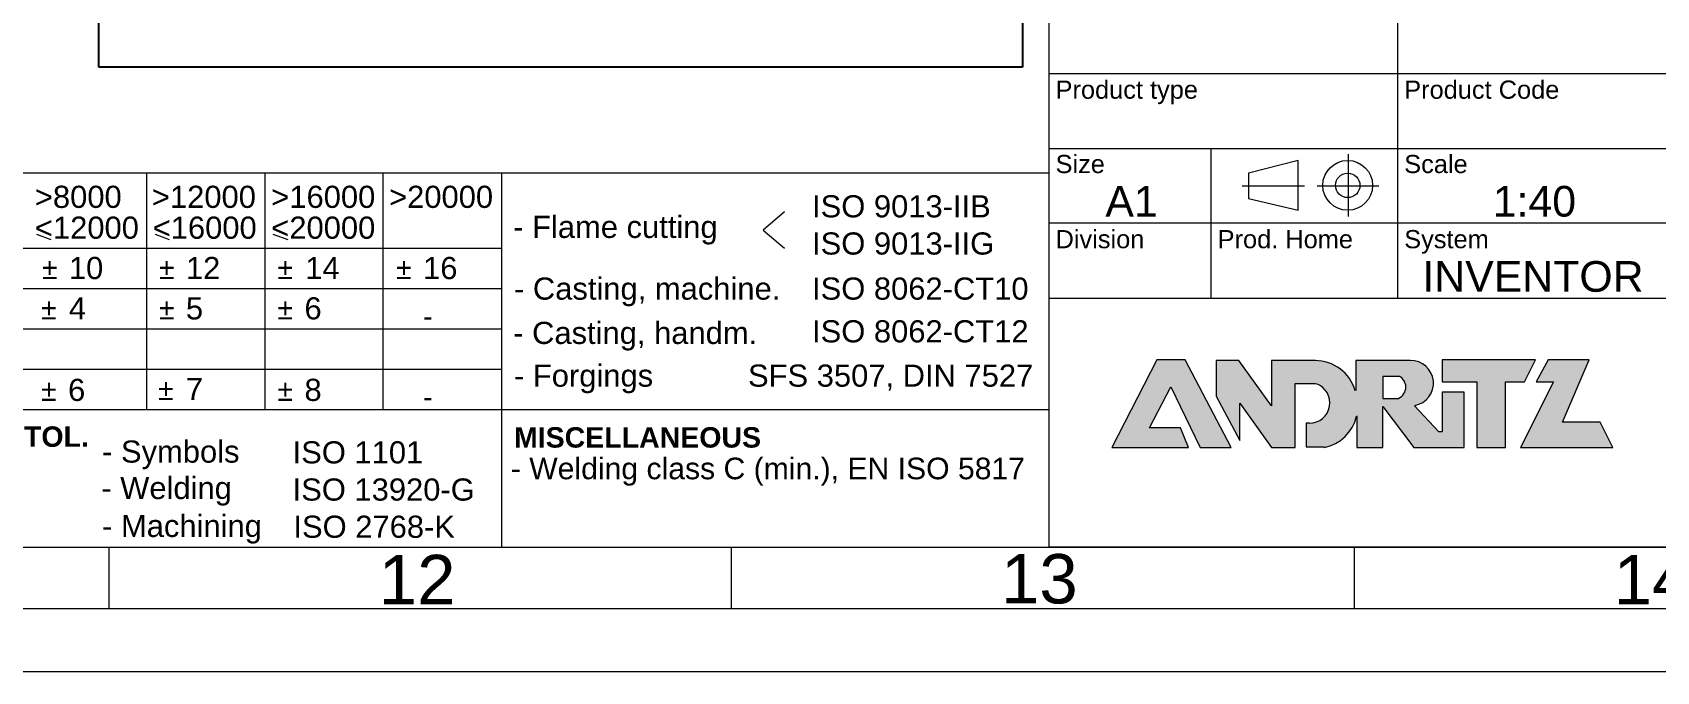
# Model space of a CAD drawing. Header units: millimetres. Extents: x 0 to 62767, y -13570 to 23963.
# Drawn here: x 17078 to 20991, y 0 to 1538 of the extents above; entities that cross this region are included whole.
import ezdxf

# ---------------------------------------------------------------- set-up
doc = ezdxf.new("R2010")
doc.units = ezdxf.units.MM
picture_1 = doc.add_image_def('image2.jpg', size_in_pixel=(680, 1027))

msp = doc.modelspace()

# ---------------------------------------------------------------- hatches: boundary and pattern name
h = msp.add_hatch(color=7)
h.dxf.hatch_style = 2
h.paths.add_polyline_path([(19678.095, 539.048), (19786.666, 750.476), (19855.237, 750.476), (19965.714, 539.048), (19891.428, 539.048), (19820.952, 685.714), (19769.523, 586.667), (19843.809, 586.667), (19862.857, 539.048)])
h = msp.add_hatch(color=7)
h.paths.add_polyline_path([(20331.428, 710.476), (20331.428, 657.143), (20369.524, 657.143), (20380.952, 668.571), (20384.761, 676.19), (20386.667, 683.81), (20384.761, 693.333), (20380.952, 700.952), (20375.237, 706.667), (20369.524, 710.476)])
h.paths.add_polyline_path([(20203.809, 655.238), (20203.809, 643.81), (20201.904, 634.286), (20198.095, 624.762), (20192.381, 615.238), (20184.761, 607.619), (20175.238, 601.905), (20163.809, 600), (20154.285, 598.095), (20146.666, 598.095), (20146.666, 540.952), (20190.476, 540.952), (20203.809, 544.762), (20217.143, 550.476), (20240, 565.714), (20249.523, 577.143), (20257.143, 588.571), (20268.571, 615.238), (20268.571, 539.048), (20331.428, 539.048), (20331.428, 638.095), (20405.714, 539.048), (20527.619, 539.048), (20527.619, 672.381), (20474.285, 672.381), (20474.285, 577.143), (20466.666, 577.143), (20407.619, 640), (20419.047, 643.81), (20428.571, 649.524), (20438.095, 657.143), (20445.714, 666.667), (20449.523, 676.19), (20453.333, 687.619), (20453.333, 700.952), (20451.429, 712.381), (20445.714, 721.905), (20438.095, 731.429), (20430.476, 739.048), (20419.047, 744.762), (20409.523, 748.571), (20396.19, 748.571), (20266.666, 748.571), (20266.666, 676.19), (20260.952, 689.524), (20253.332, 702.857), (20245.714, 714.286), (20222.857, 733.333), (20211.428, 740.952), (20198.095, 744.762), (20182.857, 748.571), (20169.524, 748.571), (20062.856, 748.571), (20062.856, 640), (19984.762, 748.571), (19929.523, 748.571), (19929.523, 662.857), (19986.666, 556.19), (19986.666, 645.714), (20062.856, 539.048), (20119.999, 539.048), (20119.999, 693.333), (20169.524, 693.333), (20180.952, 689.524), (20188.571, 683.81), (20196.191, 674.286)])
h = msp.add_hatch(color=7)
h.dxf.hatch_style = 2
h.paths.add_polyline_path([(20558.095, 539.048), (20626.666, 539.048), (20626.666, 697.143), (20672.381, 697.143), (20699.048, 750.476), (20474.285, 750.476), (20474.285, 697.143), (20558.095, 697.143)])
h = msp.add_hatch(color=7)
h.dxf.hatch_style = 2
h.paths.add_polyline_path([(20700.952, 697.143), (20742.856, 697.143), (20662.857, 539.048), (20885.713, 539.048), (20855.237, 600), (20763.81, 600), (20828.572, 750.476), (20729.523, 750.476)])

# ---------------------------------------------------------------- linework, layer by layer
at = {"color": 7, "lineweight": 0}
msp.add_lwpolyline([(19527.619, 1800), (24927.618, 1800), (24927.618, 299.048), (19527.619, 299.048)], close=True, dxfattribs=at)
for points in [[(20367.619, 899.048), (20367.619, 1619.048)], [(19527.619, 1440), (24927.618, 1440)], [(19527.619, 1259.048), (24927.618, 1259.048)], [(19918.095, 899.048), (19918.095, 1259.048)], [(20127.619, 1230.476), (20007.618, 1200)], [(20127.619, 1110.476), (20127.619, 1230.476)], [(20247.619, 1245.714), (20247.619, 1095.238)], [(19527.619, 1200), (13228.571, 1200), (13228.571, 299.048), (19527.619, 299.048)], [(17352.381, 1200), (17352.381, 630.476)], [(17638.096, 1200), (17638.096, 630.476)], [(17921.904, 1200), (17921.904, 630.476)], [(18207.619, 1200), (18207.619, 299.048)], [(19527.619, 299.048), (19527.619, 1200)], [(20007.618, 1200), (20007.618, 1139.048), (20127.619, 1110.476)], [(19992.381, 1169.524), (20142.857, 1169.524)], [(20173.333, 1169.524), (20321.905, 1169.524)], [(18889.524, 1106.667), (18838.094, 1062.857), (18889.524, 1019.048)], [(19527.619, 1080), (24927.618, 1080)], [(13228.571, 1019.048), (18207.619, 1019.048)], [(17087.619, 1053.333), (17121.905, 1040)], [(17373.333, 1053.333), (17407.619, 1040)], [(17657.142, 1053.333), (17693.333, 1040)], [(13228.571, 921.905), (18207.619, 921.905)], [(19527.619, 899.048), (24927.618, 899.048)], [(13228.571, 824.762), (18207.619, 824.762)], [(19786.666, 750.476), (19678.095, 539.048), (19862.857, 539.048)], [(19855.237, 750.476), (19786.666, 750.476)], [(19820.952, 685.714), (19891.428, 539.048), (19965.714, 539.048), (19855.237, 750.476)], [(20062.856, 640), (19984.762, 748.571), (19929.523, 748.571), (19929.523, 662.857), (19986.666, 556.19), (19986.666, 645.714)], [(20169.524, 748.571), (20062.856, 748.571)], [(20062.856, 748.571), (20062.856, 640)], [(20264.824, 675.686), (20262.217, 683.655), (20258.998, 691.282), (20255.2, 698.543), (20250.854, 705.415), (20245.994, 711.871), (20240.652, 717.889), (20234.86, 723.444), (20228.651, 728.511), (20222.057, 733.066), (20215.111, 737.085), (20207.845, 740.543), (20200.291, 743.416), (20192.483, 745.68), (20184.451, 747.309), (20176.23, 748.28), (20167.851, 748.569)], [(20396.19, 748.571), (20266.666, 748.571)], [(20266.666, 748.571), (20266.666, 676.19)], [(20408.235, 640.783), (20418.338, 643.535), (20427.481, 648.03), (20435.502, 654.056), (20442.237, 661.399), (20447.523, 669.844), (20451.199, 679.178), (20453.101, 689.187), (20453.066, 699.658), (20451.038, 709.931), (20447.202, 719.37), (20441.759, 727.797), (20434.913, 735.036), (20426.864, 740.908), (20417.814, 745.236), (20407.964, 747.842), (20397.517, 748.55)], [(20474.285, 750.476), (20474.285, 697.143)], [(20699.048, 750.476), (20474.285, 750.476)], [(20672.381, 697.143), (20699.048, 750.476)], [(20763.81, 600), (20828.572, 750.476), (20729.523, 750.476), (20700.952, 697.143)], [(13228.571, 727.619), (18207.619, 727.619)], [(20331.428, 710.476), (20331.428, 657.143)], [(20369.524, 710.476), (20331.428, 710.476)], [(20369.853, 658.114), (20373.526, 660.2), (20376.816, 662.746), (20379.69, 665.702), (20382.115, 669.013), (20384.058, 672.628), (20385.486, 676.495), (20386.367, 680.561), (20386.666, 684.775), (20386.363, 688.988), (20385.479, 693.053), (20384.048, 696.919), (20382.101, 700.533), (20379.673, 703.842), (20376.797, 706.794), (20373.504, 709.338), (20369.83, 711.421)], [(19843.809, 586.667), (19769.523, 586.667), (19820.952, 685.714)], [(19986.666, 645.714), (20062.856, 539.048), (20119.999, 539.048), (20119.999, 693.333)], [(20119.999, 693.333), (20169.524, 693.333)], [(20154.422, 598.102), (20163.226, 598.751), (20171.565, 600.915), (20179.285, 604.463), (20186.227, 609.266), (20192.237, 615.195), (20197.158, 622.121), (20200.833, 629.913), (20203.107, 638.443), (20203.81, 647.243), (20202.946, 655.815), (20200.619, 663.986), (20196.932, 671.58), (20191.991, 678.425), (20185.898, 684.346), (20178.759, 689.169), (20170.676, 692.719)], [(20474.285, 672.381), (20474.285, 577.143), (20466.666, 577.143), (20407.619, 640)], [(20474.285, 697.143), (20558.095, 697.143)], [(20527.619, 672.381), (20474.285, 672.381)], [(20527.619, 539.048), (20527.619, 672.381)], [(20558.095, 697.143), (20558.095, 539.048)], [(20626.666, 539.048), (20626.666, 697.143)], [(20626.666, 697.143), (20672.381, 697.143)], [(20742.856, 697.143), (20662.857, 539.048)], [(20700.952, 697.143), (20742.856, 697.143)], [(13228.571, 630.476), (19527.619, 630.476)], [(20331.428, 657.143), (20369.524, 657.143)], [(20331.428, 539.048), (20331.428, 638.095), (20405.714, 539.048)], [(20154.285, 598.095), (20146.666, 598.095), (20146.666, 540.952), (20190.476, 540.952)], [(20190.362, 539.14), (20204.353, 543.053), (20217.43, 548.847), (20229.435, 556.37), (20240.212, 565.469), (20249.603, 575.993), (20257.453, 587.787), (20263.603, 600.7), (20267.898, 614.578)], [(20268.571, 615.238), (20268.571, 539.048), (20331.428, 539.048)], [(20662.857, 539.048), (20885.713, 539.048), (20855.237, 600), (20763.81, 600)], [(19862.857, 539.048), (19843.809, 586.667)], [(20405.714, 539.048), (20527.619, 539.048)], [(20558.095, 539.048), (20626.666, 539.048)], [(600, 299.048), (24927.618, 299.048)], [(17262.857, 150.476), (17262.857, 299.048)], [(18761.904, 150.476), (18761.904, 299.048)], [(20262.856, 150.476), (20262.856, 299.048)], [(25076.19, 150.476), (449.524, 150.476)], [(0, 0), (25226.665, 0)]]:
    msp.add_lwpolyline(points, dxfattribs=at)
for radius in [60, 29.524]:
    msp.add_circle((20246.666, 1170.476), radius, dxfattribs=at)

# ---------------------------------------------------------------- texts
at = {"color": 7, "attachment_point": 1}
for s, insert, char_height in [('{\\fArial|b0|i0|c0;Product type}', (19542.857, 1422.802), 43.75415), ('{\\fArial|b0|i0|c0;Product Code}', (20382.858, 1422.802), 43.75415), ('{\\fArial|b0|i0|c0;Size}', (19542.857, 1243.754), 43.75415), ('{\\fArial|b0|i0|c0;Scale}', (20382.858, 1243.754), 43.75415), ('{\\fArial|b0|i0|c0;>8000}', (17083.809, 1169.516), 53.32538), ('{\\fArial|b0|i0|c0;>12000}', (17365.716, 1169.516), 53.32538), ('{\\fArial|b0|i0|c0;>16000}', (17653.333, 1169.516), 53.32538), ('{\\fArial|b0|i0|c0;>20000}', (17937.144, 1169.516), 53.32538), ('{\\fArial|b0|i0|c0;ISO 9013-IIB}', (18956.19, 1146.659), 53.32538), ('{\\fArial|b0|i0|c0;A1}', (19662.857, 1169.073), 73.83514), ('{\\fArial|b0|i0|c0;1:40}', (20596.191, 1169.073), 73.83514), ('{\\fArial|b0|i0|c0;<12000}', (17083.809, 1095.23), 53.32538), ('{\\fArial|b0|i0|c0;<16000}', (17367.619, 1095.23), 53.32538), ('{\\fArial|b0|i0|c0;<20000}', (17653.333, 1095.23), 53.32538), ('{\\fArial|b0|i0|c0;- Flame cutting}', (18236.189, 1097.135), 53.32538), ('{\\fArial|b0|i0|c0;ISO 9013-IIG}', (18956.19, 1057.135), 53.32538), ('{\\fArial|b0|i0|c0;Division}', (19542.857, 1062.802), 43.75415), ('{\\fArial|b0|i0|c0;Prod. Home}', (19933.333, 1062.802), 43.75415), ('{\\fArial|b0|i0|c0;System}', (20382.858, 1062.802), 43.75415), ('{\\fAIGDT|b0|i0|c0;`}', (17100.953, 995.352), 50.59075), ('{\\fArial|b0|i0|c0;10}', (17165.715, 998.087), 53.32538), ('{\\fAIGDT|b0|i0|c0;`}', (17382.858, 995.352), 50.59075), ('{\\fArial|b0|i0|c0;12}', (17447.619, 998.087), 53.32538), ('{\\fAIGDT|b0|i0|c0;`}', (17668.572, 995.352), 50.59075), ('{\\fArial|b0|i0|c0;14}', (17735.237, 998.087), 53.32538), ('{\\fAIGDT|b0|i0|c0;`}', (17954.286, 995.352), 50.59075), ('{\\fArial|b0|i0|c0;16}', (18019.047, 998.087), 53.32538), ('{\\fArial|b0|i0|c0;INVENTOR}', (20426.666, 988.121), 73.83514), ('{\\fArial|b0|i0|c0;- Casting, machine.}', (18238.095, 948.563), 53.32538), ('{\\fArial|b0|i0|c0;ISO 8062-CT10}', (18956.19, 948.563), 53.32538), ('{\\fArial|b0|i0|c0;4}', (17165.715, 900.944), 53.32538), ('{\\fArial|b0|i0|c0;5}', (17447.619, 900.944), 53.32538), ('{\\fArial|b0|i0|c0;6}', (17733.333, 900.944), 53.32538), ('{\\fAIGDT|b0|i0|c0;`}', (17099.047, 898.21), 50.59075), ('{\\fAIGDT|b0|i0|c0;`}', (17382.858, 898.21), 50.59075), ('{\\fAIGDT|b0|i0|c0;`}', (17668.572, 898.21), 50.59075), ('{\\fAIGDT|b0|i0|c0;-}', (18019.047, 881.067), 50.59075), ('{\\fArial|b0|i0|c0;- Casting, handm.}', (18236.189, 841.897), 53.32538), ('{\\fArial|b0|i0|c0;ISO 8062-CT12}', (18956.19, 845.706), 53.32538), ('{\\fArial|b0|i0|c0;6}', (17163.809, 704.754), 53.32538), ('{\\fArial|b0|i0|c0;7}', (17447.619, 706.659), 53.32538), ('{\\fArial|b0|i0|c0;8}', (17733.333, 704.754), 53.32538), ('{\\fArial|b0|i0|c0;- Forgings}', (18238.095, 739.04), 53.32538), ('{\\fArial|b0|i0|c0;SFS 3507, DIN 7527}', (18801.905, 739.04), 53.32538), ('{\\fAIGDT|b0|i0|c0;`}', (17099.047, 702.019), 50.59075), ('{\\fAIGDT|b0|i0|c0;`}', (17380.952, 703.924), 50.59075), ('{\\fAIGDT|b0|i0|c0;`}', (17668.572, 702.019), 50.59075), ('{\\fAIGDT|b0|i0|c0;-}', (18019.047, 686.781), 50.59075), ('{\\fArial|b1|i0|c0;GEOM.TOL.}', (16828.572, 590.119), 49.16631), ('{\\fArial|b1|i0|c0;MISCELLANEOUS}', (18238.095, 588.214), 49.16631), ('{\\fArial|b0|i0|c0;- Symbols}', (17245.713, 556.183), 53.32538), ('{\\fArial|b0|i0|c0;ISO 1101}', (17704.762, 554.278), 53.32538), ('{\\fArial|b0|i0|c0;- Welding class C (min.), EN ISO 5817}', (18230.477, 514.838), 51.9805), ('{\\fArial|b0|i0|c0;- Welding}', (17243.81, 468.563), 53.32538), ('{\\fArial|b0|i0|c0;ISO 13920-G}', (17704.762, 464.754), 53.32538), ('{\\fArial|b0|i0|c0;- Machining}', (17245.713, 377.135), 53.32538), ('{\\fArial|b0|i0|c0;ISO 2768-K}', (17706.667, 375.23), 53.32538), ('{\\fArial|b0|i0|c0;12}', (17912.38, 280.861), 118.95664), ('{\\fArial|b0|i0|c0;13}', (19411.429, 282.766), 118.95664), ('{\\fArial|b0|i0|c0;14}', (20887.62, 280.861), 118.95664)]:
    msp.add_mtext(s, dxfattribs=dict(at, insert=insert, char_height=char_height))

# ---------------------------------------------------------------- pictures from other files: only their frames are drawn
image = msp.add_image(picture_1, insert=(17238.095, 1455.238), size_in_units=(2224.77, 3369.515))
image.dxf.flags = 7

doc.saveas('drawing.dxf')
